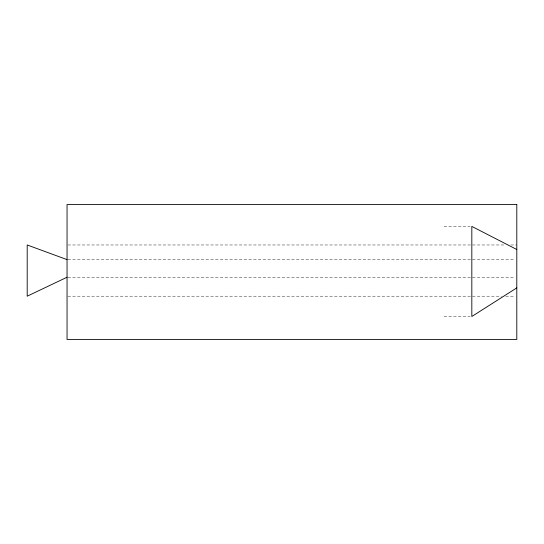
<?xml version="1.0" encoding="UTF-8"?>
<svg xmlns="http://www.w3.org/2000/svg" width="544" height="544" viewBox="0 0 544 544"><rect width="100%" height="100%" fill="white"/><g stroke="black" fill="none" stroke-linecap="round" stroke-linejoin="round"><path stroke-width="0.41" stroke-dasharray="2.72 2.04" d="M444.033 226.406L470.138 226.406M67.898 244.97L505.77 244.97M510.857 244.97L516.8 244.97M67.898 259.624L515.1 259.624M67.898 277.229L515.1 277.229M67.898 296.194L501.527 296.194M505.77 296.194L515.1 296.194M444.033 316.492L470.138 316.492"/><path stroke-width="0.82" d="M516.8 287.885L471.825 316.492L471.825 226.406L516.8 249.512M67.048 277.229L27.2 296.194L27.2 244.97L67.048 259.624M516.8 204.537L67.048 204.537L67.048 339.463L516.8 339.463L516.8 204.537"/></g></svg>
